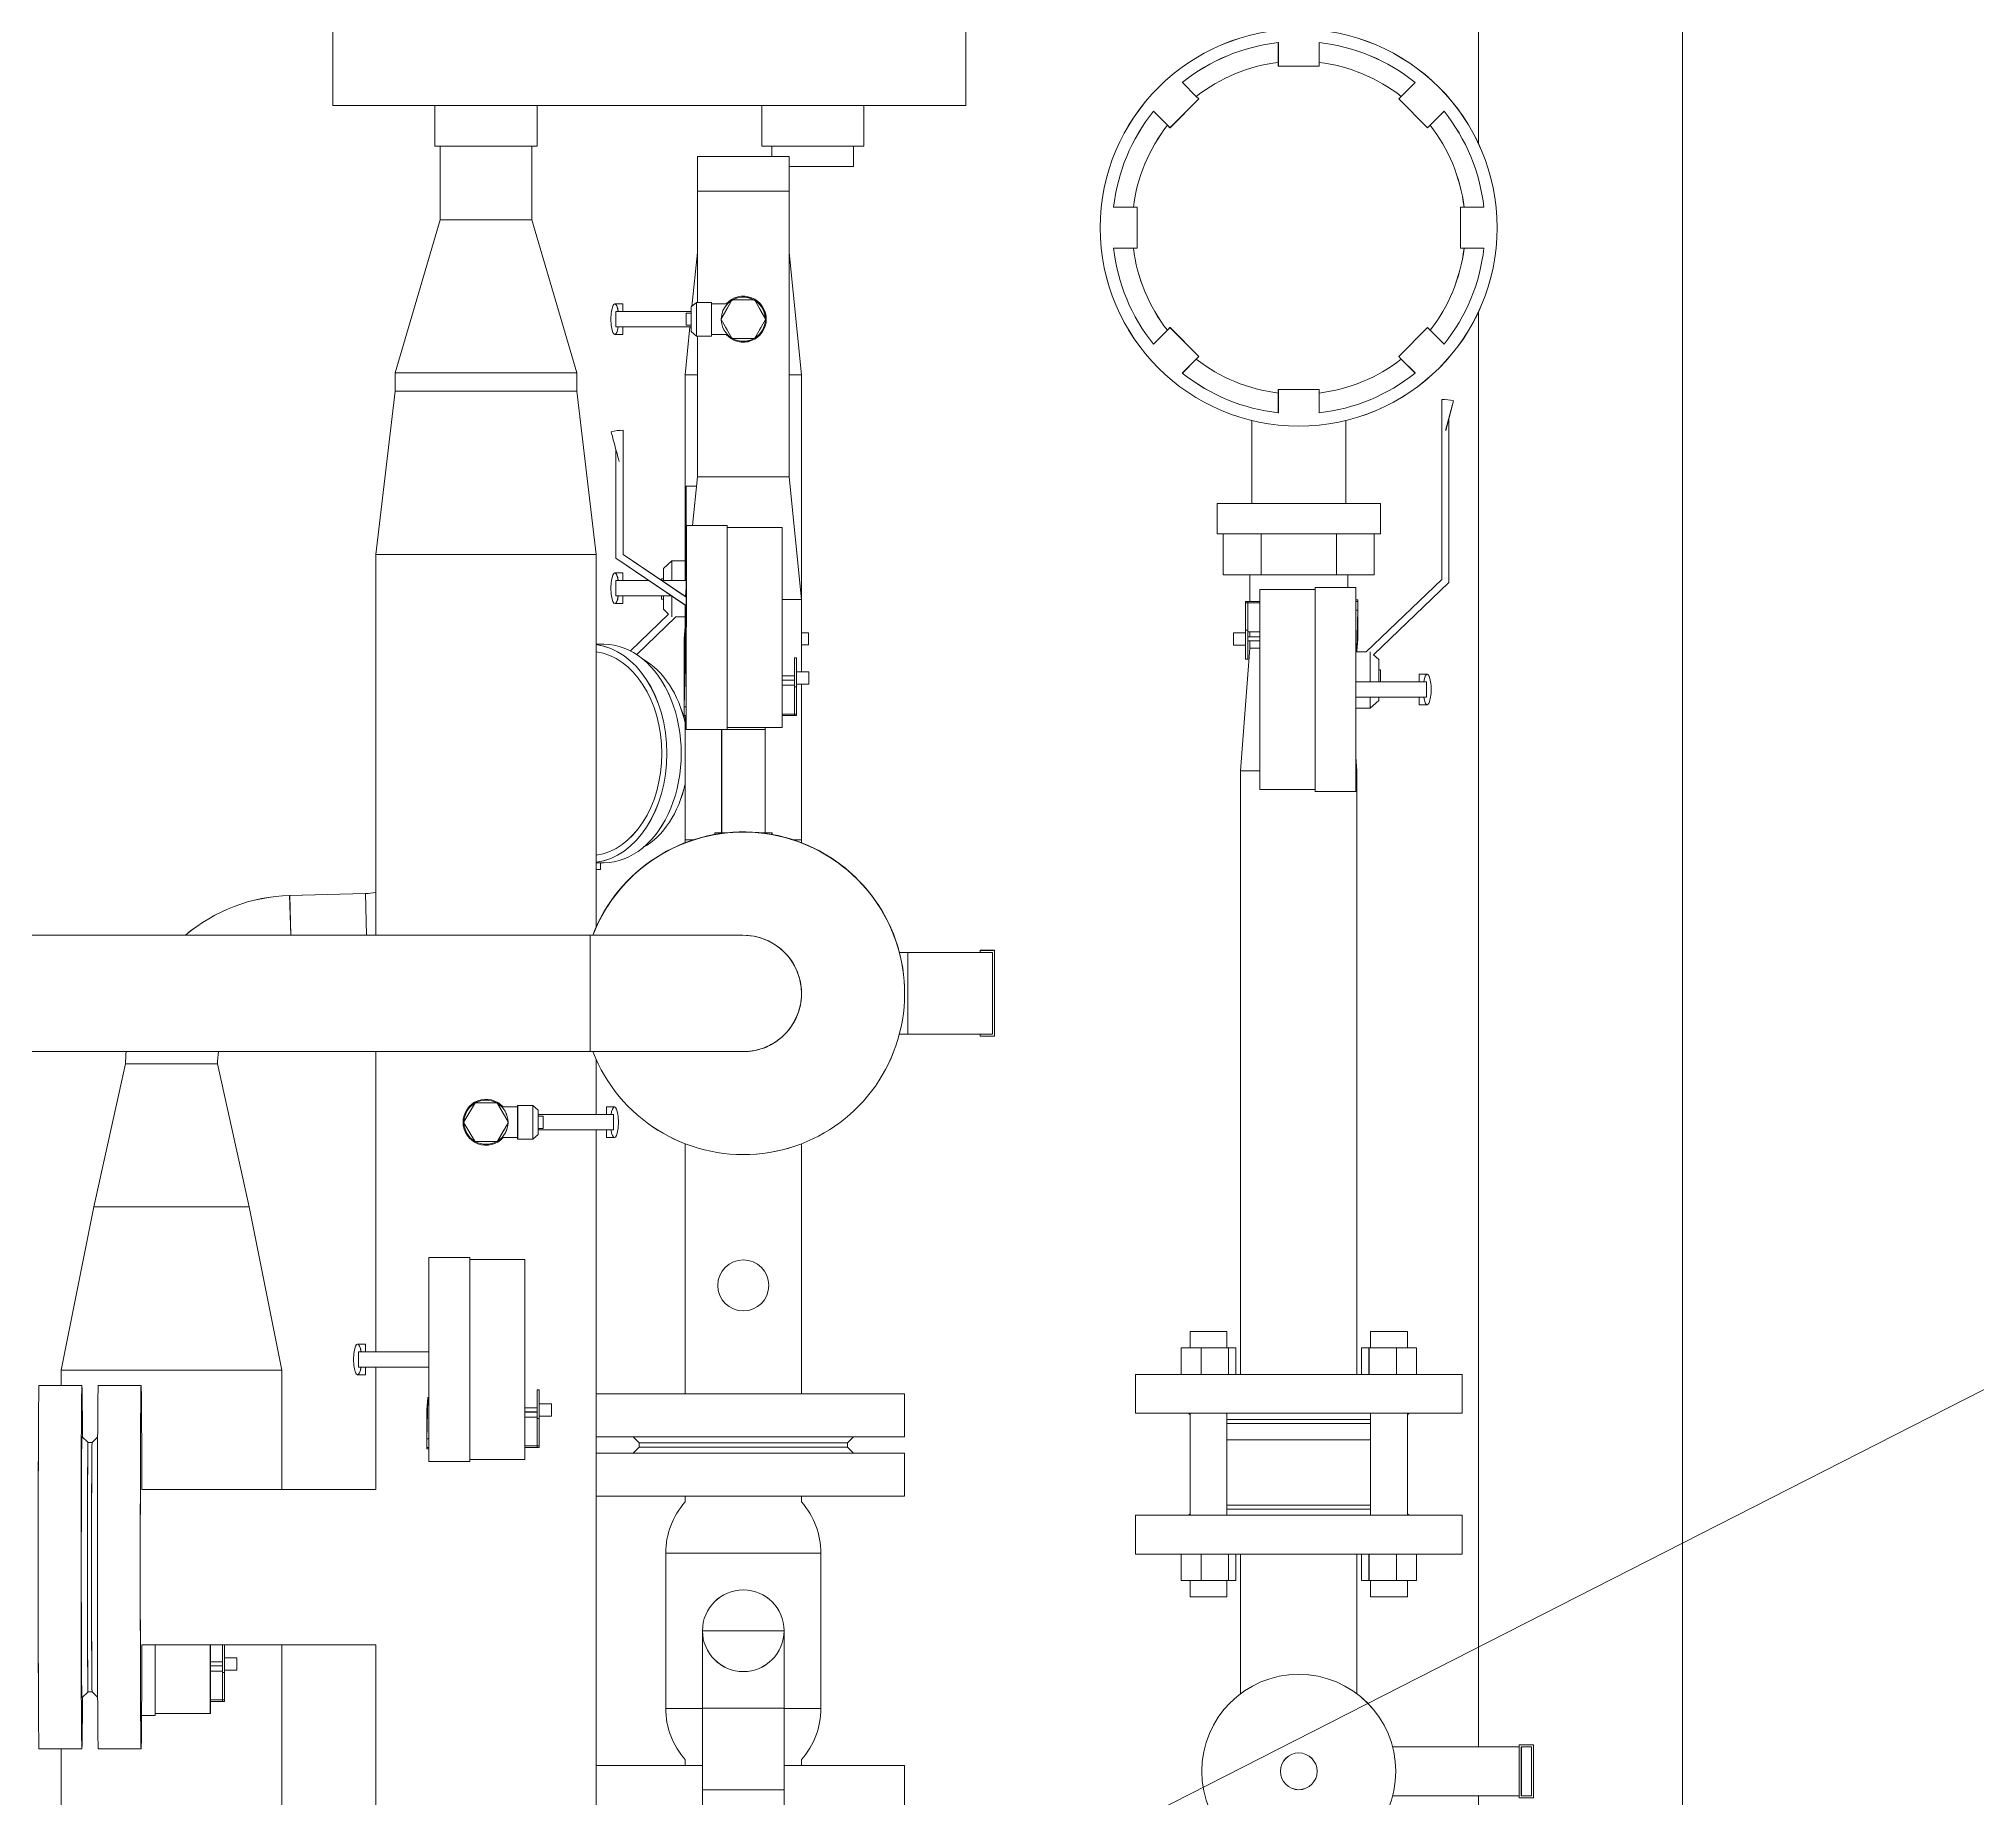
# Model space of a CAD drawing. Header units: millimetres. Extents: x -8689834 to 9419935, y 0 to 233063.
# Drawn here: x -419584 to -418635, y 226404 to 227266 of the extents above; entities that cross this region are included whole.
import ezdxf

# ---------------------------------------------------------------- set-up
doc = ezdxf.new("R2010")
doc.units = ezdxf.units.MM
doc.header["$MEASUREMENT"] = 0
doc.layers.get('0').update_dxf_attribs({"color": 250, "lineweight": 9})
doc.layers.add('25. ЗАЛИВКА ЗОН', color=7, linetype='Continuous', lineweight=0, transparency=0.2)
for name, color, linetype, lineweight in [('2D.ПроекцииПлан. Цвет-Ошибка', 5, 'ByLayer', 35), ('2D.ПроекцииПлан.0', 250, 'ByLayer', 35), ('2D.ПроекцииПлан.25. ЗАЛИВКА ЗОН', 7, 'ByLayer', 0), ('ViewportFrames', 5, 'Continuous', 0), ('Размеры координатных сеток', 7, 'Continuous', 0)]:
    doc.layers.add(name, color=color, linetype=linetype, lineweight=lineweight)
doc.styles.add('МОЭК-Проект', font='', dxfattribs={"oblique": 15})
doc.styles.get('МОЭК-Проект').set_extended_font_data('GOST_type_A')
doc.dimstyles.new('МОЭК', dxfattribs={"dimtxt": 2.5, "dimasz": 2.5, "dimexe": 1.5, "dimexo": 0.625, "dimgap": 1, "dimtad": 1, "dimdec": 0, "dimlfac": 50, "dimtxsty": 'МОЭК-Проект', "dimblk": 'OBLIQUE', "dimblk1": 'OBLIQUE', "dimblk2": 'OBLIQUE', "dimcen": 2.5, "dimdle": 1.5, "dimadec": 0, "dimazin": 2, "dimtfac": 0.75, "dimtdec": 4, "dimtmove": 1, "dimatfit": 3, "dimldrblk": 'NONE', "dimfxl": 1, "dimtfill": 1, "dimtolj": 1, "dimarcsym": 1})

# ---------------------------------------------------------------- blocks, each defined once
blk = doc.blocks.new('PROJECTION_BLOCK_{3bacdaa7-059f-457a-92e3-c8c1ffd092c7}')
at = {"layer": '2D.ПроекцииПлан. Цвет-Ошибка', "color": 0, "lineweight": -2}
for p, q in [((10.749, -1.169), (10.749, -0.976)), ((11.149, -1.169), (11.149, -0.976)), ((10.749, -1.169), (10.749, -1.205)), ((10.749, -1.205), (11.149, -1.205)), ((11.149, -1.205), (11.149, -1.169)), ((9.945, -1.502), (9.809, -1.365)), ((9.97, -1.527), (9.945, -1.502)), ((11.953, -1.502), (11.928, -1.527)), ((11.953, -1.502), (12.09, -1.365)), ((9.662, -1.785), (9.526, -1.648)), ((9.688, -1.81), (9.97, -1.527)), ((11.928, -1.527), (12.211, -1.81)), ((12.236, -1.785), (12.373, -1.648)), ((9.662, -1.785), (9.688, -1.81)), ((12.211, -1.81), (12.236, -1.785)), ((2.539, -1.99), (2.539, -2.71)), ((3.439, -1.99), (3.439, -2.71)), ((5.959, -2.09), (5.059, -2.09)), ((5.059, -2.09), (5.059, -3.03)), ((5.959, -2.09), (5.959, -2.43)), ((5.059, -3.52), (5.059, -2.43)), ((5.959, -5.23), (5.959, -2.43)), ((9.329, -2.589), (9.136, -2.589)), ((9.365, -2.589), (9.329, -2.589)), ((9.365, -2.989), (9.365, -2.589)), ((12.533, -2.589), (12.533, -2.989)), ((12.569, -2.589), (12.533, -2.589)), ((12.569, -2.589), (12.762, -2.589)), ((2.099, -4.21), (2.539, -2.71)), ((3.439, -2.71), (2.539, -2.71)), ((2.539, -2.71), (3.439, -2.71)), ((3.879, -4.21), (3.439, -2.71)), ((5.006, -3.559), (5.059, -3.03)), ((5.059, -3.03), (5.059, -3.03)), ((5.059, -3.03), (5.059, -3.03)), ((6.079, -4.23), (5.959, -3.03)), ((9.329, -2.989), (9.136, -2.989)), ((9.329, -2.989), (9.365, -2.989)), ((12.533, -2.989), (12.569, -2.989)), ((12.569, -2.989), (12.762, -2.989)), ((4.329, -3.535), (4.251, -3.535)), ((4.329, -3.61), (4.329, -3.535)), ((5.049, -3.52), (4.999, -3.565)), ((4.999, -3.805), (4.999, -3.565)), ((5.049, -3.52), (5.049, -3.685)), ((5.049, -3.85), (5.049, -3.52)), ((5.049, -3.52), (5.199, -3.52)), ((5.199, -3.52), (5.199, -3.685)), ((5.354, -3.535), (5.199, -3.535)), ((5.293, -3.681), (5.398, -3.5)), ((5.336, -3.608), (5.355, -3.574)), ((5.355, -3.574), (5.398, -3.5)), ((5.405, -3.496), (5.49, -3.496)), ((5.405, -3.496), (5.405, -3.496)), ((5.405, -3.496), (5.614, -3.496)), ((5.49, -3.496), (5.529, -3.496)), ((5.529, -3.496), (5.614, -3.496)), ((5.614, -3.496), (5.614, -3.496)), ((5.621, -3.5), (5.663, -3.574)), ((5.621, -3.5), (5.725, -3.681)), ((5.663, -3.574), (5.683, -3.608)), ((4.999, -3.61), (4.259, -3.61)), ((4.259, -3.76), (4.259, -3.61)), ((4.259, -3.61), (4.259, -3.61)), ((4.999, -3.76), (4.259, -3.76)), ((4.999, -3.61), (4.329, -3.61)), ((4.329, -3.61), (4.329, -3.61)), ((4.329, -3.835), (4.329, -3.76)), ((4.939, -4.23), (4.986, -3.76)), ((4.949, -3.745), (4.949, -3.625)), ((4.999, -3.625), (4.949, -3.625)), ((4.999, -3.745), (4.949, -3.745)), ((5.049, -3.685), (5.049, -3.85)), ((5.199, -3.685), (5.199, -3.85)), ((5.293, -3.681), (5.336, -3.608)), ((5.293, -3.681), (5.293, -3.681)), ((5.398, -3.87), (5.293, -3.689)), ((5.725, -3.689), (5.621, -3.87)), ((5.683, -3.608), (5.725, -3.681)), ((5.725, -3.681), (5.725, -3.681)), ((9.662, -3.793), (9.526, -3.929)), ((9.688, -3.767), (9.662, -3.793)), ((9.97, -4.05), (9.688, -3.767)), ((12.211, -3.767), (11.928, -4.05)), ((12.236, -3.793), (12.211, -3.767)), ((12.236, -3.793), (12.373, -3.929)), ((4.329, -3.835), (4.251, -3.835)), ((5.049, -3.85), (4.999, -3.805)), ((5.049, -3.85), (5.199, -3.85)), ((5.059, -5.23), (5.059, -3.85)), ((5.354, -3.835), (5.199, -3.835)), ((5.614, -3.874), (5.405, -3.874)), ((9.945, -4.075), (9.809, -4.212)), ((9.945, -4.075), (9.97, -4.05)), ((11.928, -4.05), (11.953, -4.075)), ((11.953, -4.075), (12.09, -4.212)), ((2.099, -4.21), (3.879, -4.21)), ((3.879, -4.21), (2.099, -4.21)), ((2.099, -4.21), (2.099, -4.39)), ((2.539, -4.21), (2.539, -4.21)), ((2.764, -4.21), (2.764, -4.21)), ((3.214, -4.21), (3.214, -4.21)), ((3.439, -4.21), (3.439, -4.21)), ((3.879, -4.21), (3.879, -4.39)), ((5.059, -4.23), (4.939, -4.23)), ((4.939, -4.23), (5.059, -4.23)), ((4.939, -4.23), (4.939, -6.246)), ((6.079, -4.23), (5.959, -4.23)), ((5.959, -4.23), (6.079, -4.23)), ((6.079, -4.23), (6.079, -6.43)), ((1.909, -5.99), (2.099, -4.39)), ((2.099, -4.39), (3.879, -4.39)), ((3.879, -4.39), (2.099, -4.39)), ((4.069, -5.99), (3.879, -4.39)), ((10.749, -4.373), (10.749, -4.408)), ((11.149, -4.373), (10.749, -4.373)), ((10.749, -4.408), (10.749, -4.602)), ((11.149, -4.408), (11.149, -4.373)), ((11.149, -4.408), (11.149, -4.602)), ((12.349, -4.47), (12.349, -4.75)), ((12.466, -4.486), (12.388, -4.775)), ((10.489, -4.677), (10.489, -5.489)), ((11.409, -4.677), (11.409, -5.489)), ((12.419, -6.263), (12.419, -4.659)), ((4.332, -5.053), (4.332, -4.773)), ((12.349, -6.234), (12.349, -4.75)), ((4.261, -6.027), (4.262, -4.962)), ((4.331, -5.99), (4.332, -5.053)), ((5.059, -5.23), (5.012, -5.705)), ((5.959, -5.23), (6.079, -6.43)), ((4.949, -6.33), (4.949, -5.321)), ((5.05, -5.321), (4.949, -5.321)), ((11.749, -5.489), (10.149, -5.489)), ((10.149, -5.789), (10.149, -5.489)), ((11.749, -5.789), (11.749, -5.489)), ((4.95, -7.705), (4.951, -5.705)), ((5.351, -5.705), (4.951, -5.705)), ((5.35, -7.705), (5.351, -5.705)), ((5.891, -5.725), (5.351, -5.725)), ((5.89, -7.685), (5.891, -5.725)), ((11.749, -5.789), (10.149, -5.789)), ((10.21, -5.789), (10.21, -6.189)), ((10.58, -5.789), (10.58, -6.189)), ((11.319, -5.789), (11.319, -6.189)), ((11.688, -5.789), (11.688, -6.189)), ((4.069, -5.99), (1.909, -5.99)), ((1.909, -5.99), (4.069, -5.99)), ((1.909, -5.99), (1.909, -9.719)), ((2.539, -5.99), (2.539, -5.99)), ((2.544, -5.99), (2.544, -5.99)), ((3.434, -5.99), (3.434, -5.99)), ((3.439, -5.99), (3.439, -5.99)), ((4.069, -5.99), (4.069, -9.637)), ((4.951, -6.493), (4.261, -6.027)), ((4.951, -6.408), (4.331, -5.99)), ((4.951, -6.408), (4.331, -5.99)), ((4.809, -6.052), (4.726, -6.127)), ((4.809, -6.052), (4.809, -6.246)), ((4.809, -6.246), (4.809, -6.052)), ((4.809, -6.052), (4.939, -6.052)), ((4.329, -6.171), (4.251, -6.171)), ((4.584, -6.246), (4.259, -6.246)), ((4.259, -6.396), (4.259, -6.246)), ((4.329, -6.246), (4.329, -6.171)), ((4.709, -6.245), (4.709, -6.227)), ((4.726, -6.227), (4.709, -6.227)), ((4.949, -6.246), (4.71, -6.246)), ((4.726, -6.246), (4.726, -6.127)), ((10.58, -6.189), (10.21, -6.189)), ((10.469, -6.189), (10.469, -6.449)), ((11.319, -6.189), (10.58, -6.189)), ((11.688, -6.189), (11.319, -6.189)), ((11.429, -6.189), (11.429, -6.312)), ((11.61, -6.945), (12.349, -6.234)), ((11.681, -6.974), (12.419, -6.263)), ((4.807, -6.396), (4.259, -6.396)), ((4.329, -6.471), (4.329, -6.396)), ((4.709, -6.427), (4.709, -6.396)), ((4.726, -6.427), (4.709, -6.427)), ((4.726, -6.527), (4.726, -6.396)), ((4.809, -6.397), (4.809, -6.602)), ((4.809, -6.602), (4.809, -6.397)), ((4.943, -6.396), (4.932, -6.396)), ((4.939, -6.396), (4.939, -6.4)), ((4.951, -6.311), (4.942, -6.402)), ((6.079, -7.14), (6.079, -6.43)), ((10.429, -6.449), (10.429, -6.463)), ((10.429, -6.449), (10.569, -6.449)), ((10.449, -6.449), (10.429, -6.449)), ((10.429, -6.449), (10.429, -6.732)), ((10.449, -6.449), (10.449, -6.732)), ((10.569, -6.332), (10.569, -8.292)), ((10.569, -6.332), (11.109, -6.332)), ((11.109, -6.312), (11.109, -8.312)), ((11.109, -6.312), (11.509, -6.312)), ((11.509, -6.312), (11.509, -8.312)), ((11.509, -6.435), (11.529, -6.435)), ((11.529, -6.435), (11.509, -6.435)), ((11.509, -6.449), (11.529, -6.449)), ((11.529, -6.435), (11.529, -6.449)), ((11.529, -6.435), (11.529, -6.534)), ((4.329, -6.471), (4.251, -6.471)), ((4.777, -6.574), (4.403, -6.934)), ((4.848, -6.602), (4.466, -6.971)), ((4.777, -6.574), (4.726, -6.527)), ((4.848, -6.602), (4.939, -6.602)), ((4.939, -7.097), (4.939, -6.485)), ((4.939, -6.485), (4.939, -6.695)), ((10.429, -6.463), (10.569, -6.463)), ((11.509, -6.534), (11.529, -6.534)), ((11.529, -6.534), (11.509, -6.534)), ((11.519, -6.923), (11.529, -6.534)), ((11.529, -6.534), (11.529, -6.817)), ((11.529, -6.817), (11.529, -6.534)), ((4.939, -6.695), (4.929, -6.816)), ((4.939, -6.709), (4.929, -7.098)), ((4.929, -7.098), (4.929, -6.816)), ((4.929, -6.816), (4.929, -7.098)), ((4.939, -6.709), (4.939, -6.695)), ((4.939, -6.695), (4.939, -6.695)), ((4.939, -6.709), (4.939, -6.709)), ((6.079, -6.756), (6.149, -6.756)), ((6.149, -6.756), (6.149, -6.858)), ((10.309, -6.774), (10.309, -6.757)), ((10.429, -6.757), (10.309, -6.757)), ((10.309, -6.877), (10.309, -6.774)), ((10.429, -6.732), (10.429, -7.015)), ((10.449, -6.732), (10.429, -6.732)), ((10.449, -7.015), (10.449, -6.732)), ((10.449, -6.746), (10.569, -6.746)), ((10.449, -6.797), (10.569, -6.797)), ((10.469, -6.746), (10.469, -6.797)), ((11.519, -6.937), (11.529, -6.817)), ((4.144, -6.869), (4.069, -6.869)), ((6.031, -7.002), (6.011, -7.002)), ((6.011, -7.002), (6.011, -7.285)), ((6.031, -7.285), (6.031, -7.002)), ((6.079, -6.876), (6.149, -6.876)), ((6.149, -6.858), (6.149, -6.876)), ((10.429, -6.877), (10.309, -6.877)), ((10.379, -8.109), (10.469, -6.909)), ((10.429, -7.015), (10.449, -7.015)), ((10.449, -6.837), (10.569, -6.837)), ((10.469, -6.837), (10.469, -6.909)), ((10.469, -6.909), (10.569, -6.909)), ((10.469, -6.909), (10.569, -6.909)), ((11.509, -6.923), (11.519, -6.923)), ((11.519, -6.937), (11.509, -6.937)), ((11.61, -6.945), (11.509, -6.945)), ((11.519, -6.923), (11.519, -6.937)), ((11.649, -7.237), (11.649, -6.945)), ((11.649, -6.945), (11.649, -7.237)), ((11.681, -6.974), (11.732, -7.02)), ((11.732, -7.02), (11.732, -7.237)), ((4.939, -7.098), (4.929, -7.098)), ((4.929, -7.098), (4.939, -7.098)), ((4.929, -7.197), (4.929, -7.098)), ((4.929, -7.197), (4.929, -7.183)), ((4.932, -7.183), (4.929, -7.183)), ((4.931, -7.197), (4.929, -7.197)), ((4.929, -7.197), (4.931, -7.197)), ((4.941, -7.093), (4.93, -7.482)), ((4.93, -7.482), (4.931, -7.199)), ((4.931, -7.199), (4.93, -7.482)), ((4.941, -7.079), (4.931, -7.199)), ((4.941, -7.093), (4.941, -7.079)), ((4.941, -7.079), (4.951, -7.079)), ((4.951, -7.093), (4.941, -7.093)), ((6.011, -7.18), (5.891, -7.18)), ((6.031, -7.14), (6.151, -7.14)), ((6.151, -7.14), (6.151, -7.242)), ((11.732, -7.12), (11.749, -7.12)), ((11.749, -7.12), (11.749, -7.237)), ((12.129, -7.162), (12.129, -7.237)), ((12.129, -7.162), (12.207, -7.162)), ((6.011, -7.22), (5.891, -7.22)), ((6.011, -7.27), (5.891, -7.27)), ((6.01, -7.567), (6.011, -7.285)), ((6.011, -7.285), (6.031, -7.285)), ((6.03, -7.567), (6.031, -7.285)), ((6.031, -7.26), (6.151, -7.26)), ((6.079, -8.784), (6.079, -7.26)), ((6.151, -7.242), (6.151, -7.26)), ((11.509, -7.237), (12.199, -7.237)), ((11.509, -7.387), (12.199, -7.387)), ((11.649, -7.495), (11.649, -7.387)), ((11.649, -7.387), (11.649, -7.495)), ((11.732, -7.387), (11.732, -7.42)), ((12.129, -7.387), (12.129, -7.462)), ((12.199, -7.237), (12.199, -7.387)), ((4.95, -7.482), (4.93, -7.482)), ((4.93, -7.482), (4.95, -7.482)), ((4.93, -7.581), (4.93, -7.482)), ((4.93, -7.581), (4.93, -7.567)), ((4.95, -7.567), (4.93, -7.567)), ((4.95, -7.581), (4.93, -7.581)), ((4.93, -7.581), (4.95, -7.581)), ((4.939, -8.784), (4.939, -7.581)), ((4.939, -7.581), (4.939, -7.641)), ((6.03, -7.553), (5.89, -7.553)), ((6.03, -7.567), (5.89, -7.567)), ((6.01, -7.567), (6.03, -7.567)), ((6.03, -7.567), (6.03, -7.553)), ((11.649, -7.495), (11.509, -7.495)), ((11.649, -7.495), (11.732, -7.42)), ((12.129, -7.462), (12.207, -7.462)), ((5.35, -7.705), (4.95, -7.705)), ((5.297, -7.705), (5.297, -8.715)), ((5.89, -7.685), (5.35, -7.685)), ((5.723, -7.685), (5.723, -7.703)), ((5.723, -7.703), (5.723, -8.715)), ((10.379, -8.109), (10.569, -8.109)), ((10.379, -8.109), (10.569, -8.109)), ((10.379, -14.022), (10.379, -8.109)), ((11.519, -8.109), (11.509, -7.975)), ((11.509, -8.109), (11.519, -8.109)), ((11.509, -8.109), (11.519, -8.109)), ((11.519, -14.022), (11.519, -8.109)), ((4.939, -8.238), (4.939, -8.813)), ((10.569, -8.292), (11.109, -8.292)), ((11.109, -8.312), (11.509, -8.312)), ((5.23, -8.732), (5.23, -8.715)), ((5.79, -8.732), (5.79, -8.715)), ((4.939, -8.784), (4.939, -8.813)), ((6.079, -8.784), (6.079, -8.813)), ((4.144, -9.009), (4.069, -9.009)), ((4.109, -9.077), (4.109, -9.009)), ((1.809, -9.311), (1.066, -9.33)), ((1.076, -9.719), (1.066, -9.33)), ((1.066, -9.33), (1.076, -9.719)), ((1.819, -9.719), (1.809, -9.311)), ((1.809, -9.311), (1.819, -9.719)), ((-2.492, -9.717), (4.01, -9.72)), ((5.502, -9.72), (5.503, -9.72)), ((7.829, -9.867), (7.829, -9.868)), ((7.829, -9.867), (7.969, -9.867)), ((7.829, -9.868), (7.829, -9.888)), ((7.829, -9.868), (7.969, -9.868)), ((7.969, -9.867), (7.969, -9.868)), ((7.969, -9.868), (7.969, -10.708)), ((7.038, -9.888), (7.849, -9.888)), ((7.038, -9.889), (7.119, -9.889)), ((7.038, -9.889), (7.119, -9.889)), ((7.119, -9.889), (7.119, -9.888)), ((7.119, -9.888), (7.949, -9.888)), ((7.119, -9.889), (7.119, -10.689)), ((7.949, -9.888), (7.949, -10.688)), ((7.119, -10.689), (7.038, -10.689)), ((7.038, -10.689), (7.119, -10.689)), ((7.119, -10.688), (7.949, -10.688)), ((7.829, -10.688), (7.829, -10.708)), ((7.829, -10.708), (7.969, -10.708)), ((-2.492, -10.857), (4.009, -10.86)), ((-0.851, -12.38), (-0.541, -10.98)), ((-0.541, -10.98), (0.359, -10.98)), ((-0.541, -10.98), (0.359, -10.98)), ((0.669, -12.38), (0.359, -10.98)), ((1.909, -10.859), (1.909, -13.8)), ((4.069, -10.939), (4.069, -11.477)), ((2.773, -11.548), (2.878, -11.367)), ((2.885, -11.363), (3.094, -11.363)), ((3.101, -11.367), (3.205, -11.548)), ((3.299, -11.552), (3.299, -11.387)), ((3.449, -11.387), (3.299, -11.387)), ((3.449, -11.552), (3.449, -11.387)), ((3.449, -11.387), (3.449, -11.717)), ((3.449, -11.387), (3.499, -11.432)), ((2.878, -11.737), (2.773, -11.556)), ((3.205, -11.556), (3.101, -11.737)), ((3.145, -11.402), (3.299, -11.402)), ((3.299, -11.717), (3.299, -11.552)), ((3.449, -11.717), (3.449, -11.552)), ((3.499, -11.432), (3.499, -11.672)), ((3.499, -11.477), (4.239, -11.477)), ((3.499, -11.492), (3.549, -11.492)), ((3.549, -11.492), (3.549, -11.612)), ((4.169, -11.402), (4.169, -11.477)), ((4.169, -11.402), (4.247, -11.402)), ((4.239, -11.477), (4.239, -11.627)), ((3.094, -11.741), (2.885, -11.741)), ((3.145, -11.702), (3.299, -11.702)), ((3.449, -11.717), (3.299, -11.717)), ((3.449, -11.717), (3.499, -11.672)), ((3.499, -11.612), (3.549, -11.612)), ((3.499, -11.627), (4.239, -11.627)), ((4.069, -11.627), (4.069, -18.67)), ((4.169, -11.627), (4.169, -11.702)), ((4.169, -11.702), (4.247, -11.702)), ((4.939, -11.762), (4.939, -14.213)), ((6.079, -11.762), (6.079, -14.213)), ((-1.171, -13.98), (-0.851, -12.38)), ((-0.851, -12.38), (0.669, -12.38)), ((-0.851, -12.38), (0.669, -12.38)), ((0.989, -13.98), (0.669, -12.38)), ((2.429, -14.875), (2.429, -12.875)), ((2.829, -12.875), (2.429, -12.875)), ((2.829, -14.875), (2.829, -12.875)), ((3.369, -12.895), (2.829, -12.895)), ((3.369, -14.855), (3.369, -12.895)), ((9.885, -13.602), (10.245, -13.602)), ((9.885, -13.762), (9.885, -13.602)), ((10.245, -13.762), (10.245, -13.602)), ((11.653, -13.602), (12.013, -13.602)), ((11.653, -13.762), (11.653, -13.602)), ((12.013, -13.762), (12.013, -13.602)), ((1.809, -13.725), (1.731, -13.725)), ((2.429, -13.8), (1.739, -13.8)), ((1.739, -13.95), (1.739, -13.8)), ((1.809, -13.8), (1.809, -13.725)), ((9.994, -13.762), (9.798, -13.762)), ((9.798, -14.022), (9.798, -13.762)), ((10.261, -13.762), (9.994, -13.762)), ((9.994, -14.022), (9.994, -13.762)), ((10.261, -14.022), (10.261, -13.762)), ((10.333, -13.762), (10.261, -13.762)), ((10.333, -13.762), (10.333, -14.022)), ((11.565, -14.022), (11.565, -13.762)), ((11.637, -13.762), (11.565, -13.762)), ((11.905, -13.762), (11.637, -13.762)), ((11.637, -14.022), (11.637, -13.762)), ((12.101, -13.762), (11.905, -13.762)), ((11.905, -14.022), (11.905, -13.762)), ((12.101, -14.022), (12.101, -13.762)), ((0.989, -13.98), (-1.171, -13.98)), ((-1.171, -13.98), (0.989, -13.98)), ((-1.171, -13.98), (-1.171, -14.13)), ((-0.471, -13.98), (-0.471, -13.98)), ((0.289, -13.98), (0.289, -13.98)), ((0.989, -13.98), (0.989, -15.15)), ((1.809, -14.025), (1.731, -14.025)), ((2.429, -13.95), (1.739, -13.95)), ((1.809, -14.025), (1.809, -13.95)), ((1.909, -13.95), (1.909, -15.15)), ((12.08, -14.022), (9.349, -14.022)), ((9.349, -14.022), (9.349, -14.402)), ((12.549, -14.022), (12.08, -14.022)), ((12.549, -14.022), (12.549, -14.402)), ((-0.969, -14.13), (-1.389, -14.13)), ((-0.389, -14.13), (-0.809, -14.13)), ((3.509, -14.172), (3.489, -14.172)), ((3.489, -14.172), (3.489, -14.454)), ((3.509, -14.454), (3.509, -14.172)), ((7.089, -14.213), (4.069, -14.213)), ((7.089, -14.213), (7.089, -14.633)), ((2.419, -14.249), (2.409, -14.37)), ((2.419, -14.263), (2.409, -14.652)), ((2.409, -14.652), (2.409, -14.37)), ((2.409, -14.37), (2.409, -14.652)), ((2.419, -14.263), (2.419, -14.249)), ((2.419, -14.249), (2.429, -14.249)), ((2.429, -14.263), (2.419, -14.263)), ((3.489, -14.35), (3.369, -14.35)), ((3.489, -14.39), (3.369, -14.39)), ((3.509, -14.31), (3.629, -14.31)), ((3.629, -14.31), (3.629, -14.412)), ((3.629, -14.412), (3.629, -14.43)), ((12.08, -14.402), (9.349, -14.402)), ((9.869, -14.402), (9.885, -14.419)), ((9.885, -15.402), (9.885, -14.402)), ((10.245, -15.402), (10.245, -14.402)), ((11.653, -15.402), (11.653, -14.402)), ((12.013, -15.402), (12.013, -14.402)), ((12.029, -14.402), (12.013, -14.419)), ((12.549, -14.402), (12.08, -14.402)), ((3.489, -14.44), (3.369, -14.44)), ((3.489, -14.454), (3.509, -14.454)), ((3.489, -14.737), (3.489, -14.454)), ((3.509, -14.43), (3.629, -14.43)), ((3.509, -14.737), (3.509, -14.454)), ((11.653, -14.462), (10.245, -14.462)), ((11.653, -14.462), (10.245, -14.462)), ((11.653, -14.502), (10.245, -14.502)), ((-0.909, -14.69), (-0.969, -14.63)), ((-0.869, -14.69), (-0.909, -14.69)), ((-0.869, -14.69), (-0.815, -14.636)), ((2.429, -14.652), (2.409, -14.652)), ((2.409, -14.652), (2.429, -14.652)), ((2.409, -14.751), (2.409, -14.652)), ((2.409, -14.751), (2.409, -14.737)), ((2.429, -14.737), (2.409, -14.737)), ((2.429, -14.751), (2.409, -14.751)), ((2.409, -14.751), (2.429, -14.751)), ((3.509, -14.723), (3.369, -14.723)), ((3.509, -14.737), (3.369, -14.737)), ((3.489, -14.737), (3.509, -14.737)), ((3.509, -14.737), (3.509, -14.723)), ((7.089, -14.633), (4.069, -14.633)), ((7.089, -14.793), (4.069, -14.793)), ((4.429, -14.633), (4.489, -14.693)), ((4.429, -14.793), (4.489, -14.733)), ((6.529, -14.693), (4.489, -14.693)), ((6.529, -14.693), (4.489, -14.693)), ((4.489, -14.693), (4.489, -14.733)), ((4.489, -14.733), (6.529, -14.733)), ((6.529, -14.733), (4.489, -14.733)), ((6.589, -14.633), (6.529, -14.693)), ((6.529, -14.693), (6.529, -14.733)), ((6.589, -14.793), (6.529, -14.733)), ((7.089, -14.793), (7.089, -15.213)), ((10.245, -14.662), (10.949, -14.662)), ((10.949, -14.662), (11.653, -14.662)), ((2.829, -14.875), (2.429, -14.875)), ((3.369, -14.855), (2.829, -14.855)), ((-0.382, -15.15), (1.909, -15.15)), ((7.089, -15.213), (4.069, -15.213)), ((4.939, -15.213), (4.939, -15.27)), ((6.079, -15.213), (6.079, -15.27)), ((10.245, -15.302), (11.653, -15.302)), ((10.245, -15.342), (11.653, -15.342)), ((10.245, -15.342), (11.653, -15.342)), ((9.349, -15.402), (12.549, -15.402)), ((9.349, -15.782), (9.349, -15.402)), ((9.869, -15.402), (9.885, -15.386)), ((12.029, -15.402), (12.013, -15.386)), ((12.549, -15.782), (12.549, -15.402)), ((4.749, -15.773), (5.509, -15.773)), ((6.269, -15.773), (4.749, -15.773)), ((4.749, -15.773), (4.749, -17.293)), ((5.509, -15.773), (6.269, -15.773)), ((6.269, -15.773), (6.269, -17.293)), ((9.349, -15.782), (12.549, -15.782)), ((9.798, -15.782), (9.798, -16.042)), ((9.994, -16.042), (9.994, -15.782)), ((10.261, -15.782), (10.261, -16.042)), ((10.333, -15.782), (10.333, -16.042)), ((10.379, -17.15), (10.379, -15.782)), ((11.519, -17.15), (11.519, -15.782)), ((11.565, -15.782), (11.565, -16.042)), ((11.637, -15.782), (11.637, -16.042)), ((11.905, -15.782), (11.905, -16.042)), ((12.101, -16.042), (12.101, -15.782)), ((9.798, -16.042), (9.994, -16.042)), ((9.885, -16.202), (9.885, -16.042)), ((9.994, -16.042), (10.261, -16.042)), ((10.245, -16.202), (10.245, -16.042)), ((10.261, -16.042), (10.333, -16.042)), ((11.565, -16.042), (11.637, -16.042)), ((11.637, -16.042), (11.905, -16.042)), ((11.653, -16.202), (11.653, -16.042)), ((11.905, -16.042), (12.101, -16.042)), ((12.013, -16.202), (12.013, -16.042)), ((9.885, -16.202), (10.245, -16.202)), ((11.653, -16.202), (12.013, -16.202)), ((-0.382, -16.67), (1.909, -16.67)), ((-0.251, -17.363), (-0.251, -16.67)), ((0.289, -17.343), (0.289, -16.67)), ((0.409, -16.67), (0.409, -16.943)), ((0.429, -16.943), (0.429, -16.67)), ((0.989, -16.67), (0.989, -20.255)), ((1.909, -16.67), (1.909, -18.67)), ((5.909, -16.533), (5.109, -16.533)), ((5.109, -16.533), (5.109, -17.29)), ((5.909, -16.533), (5.909, -17.29)), ((0.409, -16.838), (0.289, -16.838)), ((0.409, -16.878), (0.289, -16.878)), ((0.429, -16.798), (0.549, -16.798)), ((0.549, -16.798), (0.549, -16.9)), ((0.409, -16.929), (0.289, -16.929)), ((0.409, -16.943), (0.429, -16.943)), ((0.409, -17.226), (0.409, -16.943)), ((0.429, -16.918), (0.549, -16.918)), ((0.429, -17.226), (0.429, -16.943)), ((0.549, -16.9), (0.549, -16.918)), ((-0.909, -17.13), (-0.969, -17.19)), ((-0.869, -17.13), (-0.909, -17.13)), ((-0.869, -17.13), (-0.815, -17.184)), ((0.429, -17.211), (0.289, -17.211)), ((0.429, -17.226), (0.289, -17.226)), ((0.409, -17.226), (0.429, -17.226)), ((0.429, -17.226), (0.429, -17.211)), ((-0.251, -17.363), (-0.385, -17.363)), ((0.289, -17.343), (-0.251, -17.343)), ((5.109, -17.293), (4.749, -17.293)), ((5.109, -17.293), (4.749, -17.293)), ((5.909, -17.29), (5.109, -17.29)), ((5.109, -17.29), (5.109, -18.09)), ((5.909, -17.29), (5.909, -18.09)), ((6.269, -17.293), (5.909, -17.293)), ((6.269, -17.293), (5.909, -17.293)), ((13.109, -17.65), (13.109, -18.17)), ((13.109, -17.65), (13.249, -17.65)), ((13.249, -17.65), (13.249, -18.17)), ((-0.969, -17.69), (-1.389, -17.69)), ((-1.171, -17.69), (-1.171, -20.282)), ((-0.389, -17.69), (-0.809, -17.69)), ((4.939, -17.796), (4.939, -17.853)), ((6.079, -17.796), (6.079, -17.853)), ((11.868, -17.67), (13.109, -17.67)), ((13.229, -17.67), (13.129, -17.67)), ((13.129, -17.67), (13.129, -18.15)), ((13.229, -18.15), (13.229, -17.67)), ((4.069, -17.853), (5.109, -17.853)), ((5.909, -17.853), (7.089, -17.853)), ((7.089, -18.273), (7.089, -17.853)), ((5.109, -18.09), (5.109, -18.633)), ((5.909, -18.09), (5.109, -18.09)), ((5.909, -18.09), (5.909, -18.633)), ((11.868, -18.15), (13.109, -18.15)), ((13.109, -18.17), (13.249, -18.17)), ((13.129, -18.15), (13.229, -18.15))]:
    blk.add_line(p, q, dxfattribs=at)
for centre, radius in [((10.949, -2.789), 1.944), ((5.509, -13.15), 0.25), ((5.509, -16.533), 0.4), ((10.949, -17.91), 0.95), ((10.949, -17.91), 0.18)]:
    blk.add_circle(centre, radius, dxfattribs=at)
for centre, radius, start, end in [((10.949, -2.789), 1.824, 96.2951, 128.7049), ((10.949, -2.789), 1.824, 51.2951, 83.7049), ((10.949, -2.789), 1.632, 97.0392, 127.9608), ((10.949, -2.789), 1.632, 52.0392, 82.9608), ((10.949, -2.789), 1.824, 141.2951, 173.7049), ((10.949, -2.789), 1.824, 6.2951, 38.7049), ((10.949, -2.789), 1.632, 142.0392, 172.9608), ((10.949, -2.789), 1.632, 7.0392, 37.9608), ((10.949, -2.789), 1.824, 186.2951, 218.7049), ((10.949, -2.789), 1.632, 187.0392, 217.9608), ((10.949, -2.789), 1.632, 322.0392, 352.9608), ((10.949, -2.789), 1.824, 321.2951, 353.7049), ((10.949, -2.789), 1.632, 232.0392, 262.9608), ((10.949, -2.789), 1.632, 277.0392, 307.9608), ((10.949, -2.789), 1.824, 231.2951, 263.7049), ((10.949, -2.789), 1.824, 276.2951, 308.7049), ((1.789, -8.561), 0.75, 271.5006, 279.2069), ((2.989, -11.552), 0.225, 41.8103, 180), ((2.989, -11.552), 0.216, 121.045, 178.955), ((2.989, -11.552), 0.216, 118.955, 121.045), ((2.989, -11.552), 0.216, 61.045, 118.955), ((2.989, -11.552), 0.19, 84.119, 95.881), ((2.989, -11.552), 0.216, 58.955, 61.045), ((2.989, -11.552), 0.216, 1.045, 58.955), ((2.989, -11.552), 0.225, 180, 318.1897), ((2.989, -11.552), 0.216, 178.955, 181.045), ((2.989, -11.552), 0.216, 181.045, 238.955), ((2.989, -11.552), 0.19, 144.119, 155.881), ((2.989, -11.552), 0.216, 301.045, 358.955), ((2.989, -11.552), 0.19, 24.119, 35.881), ((2.989, -11.552), 0.216, 358.955, 1.045), ((2.989, -11.552), 0.19, 204.119, 215.881), ((2.989, -11.552), 0.216, 238.955, 241.045), ((2.989, -11.552), 0.216, 241.045, 298.955), ((2.989, -11.552), 0.19, 264.119, 275.881), ((2.989, -11.552), 0.216, 298.955, 301.045), ((2.989, -11.552), 0.19, 324.119, 335.881), ((5.509, -15.773), 0.76, 0, 41.4096), ((5.509, -17.293), 0.76, 180, 221.4096)]:
    blk.add_arc(centre, radius, start, end, dxfattribs=at)
at = {"layer": '2D.ПроекцииПлан. Цвет-Ошибка', "color": 0, "lineweight": -2, "extrusion": (0, 0, -1)}
for centre, radius, start, end in [((-12.349, -4.92), 0.45, 90, 105), ((-4.109, -8.627), 0.45, 270, 275.0997), ((-1.109, -10.98), 1.65, 49.8539, 88.4994), ((-1.109, -10.98), 1.65, 0, 4.2229), ((-1.109, -10.98), 0.75, 0, 9.2946), ((-5.509, -15.773), 0.76, 0, 41.4096), ((-5.509, -17.293), 0.76, 180, 221.4096)]:
    blk.add_arc(centre, radius, start, end, dxfattribs=at)
at = {"layer": '2D.ПроекцииПлан. Цвет-Ошибка', "color": 0, "lineweight": -2}
for centre, major_axis, ratio, start_param, end_param in [((5.509, -2.43), (-0.45, 0), 0.000078, -1.570796, 0), ((5.509, -2.43), (-0.45, 0), 0.000078, 0, 3.141593), ((5.509, -2.43), (-0.45, 0), 0.000078, 3.141593, 4.712389), ((4.251, -3.685), (0, 0.15), 0.258819, 0, 3.141593), ((4.251, -3.685), (0, 0.15), 0.258819, -1.047124, 0), ((5.509, -3.685), (0.216, 0), 1, 0, 3.14147), ((5.509, -3.685), (-0.19, 0), 1, -0.626242, -0.420956), ((5.509, -3.685), (0.225, 0), 1, 0, 2.411883), ((5.509, -3.685), (0.216, 0), 1, 0, 2.373963), ((5.509, -3.685), (-0.216, 0), 1, -1.065436, -1.028959), ((5.509, -3.685), (-0.19, 0), 1, -1.673439, -1.468153), ((5.509, -3.685), (-0.216, 0), 1, -2.112633, -2.076157), ((5.509, -3.685), (0.19, 0), 1, 0.420956, 0.626242), ((4.251, -3.685), (0, 0.15), 0.258819, 3.141593, 4.188113), ((5.509, -3.685), (-0.216, 0), 1, -0.018238, 0.018238), ((5.509, -3.685), (-0.216, 0), 1, 0.018351, 1.028846), ((5.509, -3.685), (-0.19, 0), 1, 0.421451, 0.625747), ((5.509, -3.685), (-0.225, 0), 1, 0.729746, 3.141593), ((5.509, -3.685), (0.216, 0), 1, -1.028846, -0.018351), ((5.509, -3.685), (0.19, 0), 1, -0.625747, -0.421451), ((5.509, -3.685), (0.216, 0), 1, -0.018238, 0.018238), ((5.509, -3.685), (0.216, 0), 1, -2.112633, -2.076157), ((5.509, -3.685), (0.216, 0), 1, -2.07593, -1.065662), ((5.509, -3.685), (0.19, 0), 1, -1.672447, -1.469146), ((5.509, -3.685), (0.216, 0), 1, -1.065436, -1.028959), ((4.332, -5.223), (-0.45, 0), 1, -1.570796, -1.308997), ((5.509, -5.23), (-0.45, 0), 0.000078, 0, 3.141593), ((5.509, -5.23), (-0.45, 0), 0.000078, -0.028318, -0.000008), ((5.509, -5.23), (-0.45, 0), 0.000078, -0.000008, 3.141601), ((5.509, -5.23), (-0.45, 0), 0.000078, -3.141585, -3.113274), ((4.251, -6.321), (0, 0.15), 0.258819, 0, 3.141593), ((4.251, -6.321), (0, 0.15), 0.258819, -1.047198, 0), ((4.251, -6.321), (0, 0.15), 0.258819, -3.141593, -2.094395), ((5.509, -6.43), (-0.57, 0), 0.000078, 2.304811, 3.141593), ((5.509, -6.43), (-0.57, 0), 0.000078, 2.304811, 3.141601), ((5.509, -6.43), (-0.57, 0), 0.000078, 3.141593, 3.143882), ((4.003, -7.939), (0, -1.07), 0.707107, 0.087525, 3.054067), ((4.144, -7.939), (0, -1.07), 0.707107, 0, 3.141593), ((4.272, -7.939), (0, -0.99), 0.707107, 1.877164, 2.760976), ((12.207, -7.312), (0, -0.15), 0.258819, -3.141593, -2.094395), ((12.207, -7.312), (0, -0.15), 0.258819, 0, 3.141593), ((12.207, -7.312), (0, -0.15), 0.258819, -1.047198, 0), ((4.272, -7.939), (0, -0.99), 0.707107, 0.380616, 1.26443), ((5.509, -10.287), (1.58, -0.001), 1, 0.255816, 2.774812), ((5.509, -10.287), (1.58, -0.001), 1, 0.255662, 2.774972), ((5.51, -8.715), (0.28, 0), 0.000407, 2.435209, 3.141593), ((5.51, -8.715), (0.28, 0), 0.000407, 3.141593, 4.112837), ((5.51, -8.715), (0.28, 0), 0.000407, -0.971244, 0), ((5.51, -8.715), (0.28, 0), 0.000407, 0, 0.706383), ((5.509, -8.784), (-0.57, 0), 0.000078, 0, 0.543507), ((5.509, -8.784), (-0.57, 0), 0.000078, 2.598075, 3.141593), ((4.009, -10.29), (0, -0.57), 0.000161, 0, 3.141593), ((5.509, -10.29), (-0.57, 0), 1, 3.141593, 4.72677), ((4.247, -11.552), (0, -0.15), 0.258819, -3.141593, -2.094395), ((4.247, -11.552), (0, -0.15), 0.258819, 0, 3.141593), ((4.247, -11.552), (0, -0.15), 0.258819, -1.047198, 0), ((1.731, -13.875), (0, 0.15), 0.258819, 0, 3.141593), ((1.731, -13.875), (0, 0.15), 0.258819, -1.047198, 0), ((1.731, -13.875), (0, 0.15), 0.258819, -3.141593, -2.094395), ((-0.969, -15.91), (0, -1.28), 0.004467, 3.137126, 4.712389), ((-0.909, -15.91), (0, -1.22), 0.004467, 3.137126, 4.712389), ((-0.969, -15.91), (0, -1.28), 0.004467, -1.570796, 0.004467), ((-0.909, -15.91), (0, -1.22), 0.004467, -1.570796, 0.004467)]:
    blk.add_ellipse(centre, major_axis=major_axis, ratio=ratio, start_param=start_param, end_param=end_param, dxfattribs=at)
at = {"layer": '2D.ПроекцииПлан. Цвет-Ошибка', "color": 0, "lineweight": -2, "extrusion": (0, 0, -1)}
for centre, major_axis, ratio, start_param, end_param in [((4.254, -4.934), (0.039, -0.145), 0.000105, -0.000393, 3.141199), ((4.003, -7.939), (0, -1), 0.707107, -3.047923, -1.570796), ((5.51, -7.703), (-0.213, 0), 0.000407, -1.570796, -0.720958), ((5.51, -7.703), (0.213, 0), 0.000407, 0, 2.420635), ((5.51, -7.703), (-0.213, 0), 0.000407, 3.141593, 4.712389), ((4.003, -7.939), (0, -1), 0.707107, -1.570796, -0.093669), ((5.509, -10.289), (1.58, -0.001), 1, -2.773967, -1.570796), ((5.509, -10.289), (-1.58, 0.001), 1, 0.785398, 5.912806), ((5.51, -8.715), (0.213, 0), 0.000407, 2.404004, 3.141593), ((5.509, -10.289), (1.58, -0.001), 1, -1.570796, 0.000075), ((5.51, -8.715), (0.213, 0), 0.000407, 0, 0.737588), ((5.509, -8.784), (-0.57, 0), 0.000078, -0.543507, 0), ((5.509, -8.784), (-0.57, 0), 0.000078, -3.141592, -2.598075), ((5.509, -10.289), (-1.58, 0.001), 1, 0.367786, 0.785398), ((4.009, -10.29), (0, 0.57), 0.000161, 0, 3.141593), ((5.509, -10.29), (-0.57, 0), 1, 1.556416, 4.712389), ((-1.389, -15.91), (0, -1.78), 0.004467, 0, 3.141593), ((-0.969, -15.91), (0, -1.78), 0.004467, 0, 3.141593), ((-0.969, -15.91), (0, -1.78), 0.004467, -3.141593, -2.368838), ((-0.809, -15.91), (0, -1.78), 0.004467, 0, 3.141593), ((-0.389, -15.91), (0, -1.78), 0.004467, 0, 3.141593), ((-0.389, -15.91), (0, -1.78), 0.004467, 3.141593, 4.271254), ((-0.909, -15.91), (0, -1.22), 0.004467, 0, 3.141593), ((-0.869, -15.91), (0, -1.22), 0.004467, 0.004467, 3.137126), ((-0.869, -15.91), (0, -1.22), 0.004467, 0, 3.141593), ((-0.389, -15.91), (0, -1.78), 0.004467, -1.129661, -0.785398), ((-0.969, -15.91), (0, -1.78), 0.004467, -0.772755, 0), ((-0.389, -15.91), (0, -1.78), 0.004467, -0.785398, 0)]:
    blk.add_ellipse(centre, major_axis=major_axis, ratio=ratio, start_param=start_param, end_param=end_param, dxfattribs=at)
at = {"layer": '2D.ПроекцииПлан. Цвет-Ошибка', "color": 0, "lineweight": -2}
for points, knots in [([(5.502, -9.72), (5.502, -9.72), (5.502, -9.72), (5.494, -9.72), (5.49, -9.72), (5.467, -9.72), (5.451, -9.72), (5.411, -9.72), (5.388, -9.72), (5.333, -9.72), (5.303, -9.72), (5.234, -9.72), (5.197, -9.72), (5.116, -9.72), (5.073, -9.72), (4.998, -9.72), (4.969, -9.72), (4.92, -9.72), (4.9, -9.72), (4.829, -9.72), (4.776, -9.72), (4.665, -9.72), (4.608, -9.72), (4.491, -9.72), (4.431, -9.72), (4.309, -9.72), (4.247, -9.72), (4.146, -9.72), (4.108, -9.72), (4.058, -9.72), (4.046, -9.72), (4.035, -9.72), (4.035, -9.72), (4.035, -9.72), (4.035, -9.72), (4.034, -9.72), (4.034, -9.72), (4.026, -9.72), (4.018, -9.72), (4.01, -9.72)], [0, 0, 0, 0, 0.075578, 0.075578, 0.904347, 0.904347, 1.824851, 1.824851, 2.747226, 2.747226, 3.670414, 3.670414, 4.59406, 4.59406, 5.518325, 5.518325, 6.082534, 6.082534, 6.442618, 6.442618, 7.36693, 7.36693, 8.291254, 8.291254, 9.215587, 9.215587, 10.139926, 10.139926, 10.707716, 10.707716, 10.875028, 10.875028, 10.875474, 10.875474, 10.877828, 10.877828, 10.878273, 10.878273, 11, 11, 11, 11]), ([(4.009, -10.86), (4.018, -10.86), (4.027, -10.86), (4.047, -10.86), (4.058, -10.86), (4.112, -10.86), (4.155, -10.86), (4.26, -10.86), (4.321, -10.86), (4.443, -10.86), (4.503, -10.86), (4.62, -10.86), (4.677, -10.86), (4.787, -10.86), (4.84, -10.86), (4.907, -10.86), (4.924, -10.86), (4.972, -10.86), (5.005, -10.86), (5.082, -10.86), (5.125, -10.86), (5.205, -10.86), (5.242, -10.86), (5.31, -10.86), (5.34, -10.86), (5.394, -10.86), (5.417, -10.86), (5.456, -10.86), (5.471, -10.86), (5.494, -10.86), (5.501, -10.86), (5.509, -10.86), (5.51, -10.86), (5.512, -10.86), (5.512, -10.86), (5.513, -10.86), (5.514, -10.86), (5.516, -10.86), (5.516, -10.86), (5.517, -10.86), (5.517, -10.86), (5.518, -10.86), (5.519, -10.86), (5.52, -10.86), (5.521, -10.86), (5.522, -10.86), (5.523, -10.86), (5.524, -10.86), (5.525, -10.86), (5.527, -10.86), (5.528, -10.86), (5.532, -10.86), (5.535, -10.859), (5.54, -10.859), (5.542, -10.859), (5.548, -10.859), (5.55, -10.859), (5.558, -10.858), (5.563, -10.857), (5.573, -10.856), (5.577, -10.856), (5.591, -10.854), (5.601, -10.853), (5.628, -10.848), (5.646, -10.844), (5.687, -10.832), (5.71, -10.824), (5.754, -10.805), (5.775, -10.795), (5.816, -10.771), (5.836, -10.757), (5.874, -10.728), (5.892, -10.713), (5.926, -10.679), (5.942, -10.661), (5.972, -10.624), (5.985, -10.604), (6.01, -10.563), (6.021, -10.542), (6.04, -10.498), (6.048, -10.476), (6.062, -10.43), (6.068, -10.407), (6.073, -10.371), (6.075, -10.359), (6.077, -10.336), (6.078, -10.326), (6.079, -10.307), (6.079, -10.299), (6.079, -10.29)], [0, 0, 0, 0, 0.325638, 0.325638, 0.727336, 0.727336, 2.285663, 2.285663, 4.568248, 4.568248, 6.851476, 6.851476, 9.13472, 9.13472, 11.41799, 11.41799, 12.148076, 12.148076, 13.701293, 13.701293, 15.984642, 15.984642, 18.268058, 18.268058, 20.550299, 20.550299, 22.831505, 22.831505, 25.110414, 25.110414, 27.089886, 27.089886, 27.597974, 27.597974, 27.696671, 27.696671, 27.963779, 27.963779, 28.030556, 28.030556, 28.097333, 28.097333, 28.164109, 28.164109, 28.230886, 28.230886, 28.282714, 28.282714, 28.334542, 28.334542, 28.393642, 28.393642, 28.4959, 28.4959, 28.598158, 28.598158, 28.693189, 28.693189, 28.883252, 28.883252, 29.053353, 29.053353, 29.393554, 29.393554, 30.073957, 30.073957, 30.937701, 30.937701, 31.802791, 31.802791, 32.668083, 32.668083, 33.53418, 33.53418, 34.40023, 34.40023, 35.266313, 35.266313, 36.132549, 36.132549, 36.999243, 36.999243, 37.867242, 37.867242, 38.320675, 38.320675, 38.691564, 38.691564, 39, 39, 39, 39])]:
    blk.add_open_spline(points, degree=3, knots=knots, dxfattribs=at)
at = {"layer": '2D.ПроекцииПлан.25. ЗАЛИВКА ЗОН', "color": 0, "lineweight": -2}
for p, q in [((14.709, -25.954), (14.709, 7.957)), ((12.709, 6.92), (12.709, -1.963)), ((1.489, 0.41), (1.489, -1.59)), ((7.689, -1.59), (7.689, 0.41)), ((1.489, -1.59), (7.689, -1.59)), ((2.489, -1.59), (2.489, -1.99)), ((3.489, -1.59), (3.489, -1.99)), ((5.689, -1.59), (5.689, -1.99)), ((6.689, -1.59), (6.689, -1.99)), ((3.489, -1.99), (2.489, -1.99)), ((6.689, -1.99), (5.689, -1.99)), ((5.789, -1.99), (5.789, -2.09)), ((6.589, -2.19), (6.589, -1.99)), ((5.959, -2.19), (6.589, -2.19)), ((12.709, -3.614), (12.709, -17.67)), ((12.709, -18.15), (12.709, -24.96))]:
    blk.add_line(p, q, dxfattribs=at)
blk = doc.blocks.new('*U1750')
at = {"layer": '2D.ПроекцииПлан.0', "lineweight": 13}
blk.add_blockref('PROJECTION_BLOCK_{3bacdaa7-059f-457a-92e3-c8c1ffd092c7}', (-124.002, 283.94), dxfattribs=at)
blk = doc.blocks.new('_Oblique')
at = {"color": 0, "linetype": 'ByBlock', "lineweight": -2}
blk.add_line((-0.5, -0.5), (0.5, 0.5), dxfattribs=at)
blk = doc.blocks.new('*D1910')
at = {"layer": 'Размеры координатных сеток', "color": 0, "lineweight": -2, "ltscale": 100, "transparency": 16777216}
for p, q in [((-417750.76, 229894.65), (-424653.23, 229894.65)), ((-424651.73, 229896.15), (-424651.73, 215422.32)), ((-417753.89, 215423.82), (-424653.23, 215423.82))]:
    blk.add_line(p, q, dxfattribs=at)
at = {"layer": 'Размеры координатных сеток', "color": 0, "lineweight": -2, "ltscale": 100, "transparency": 16777216, "xscale": 2.5, "yscale": 2.5, "zscale": 2.5}
for p, rotation in [((-424651.73, 229894.65), 90), ((-424651.73, 215423.82), 270)]:
    blk.add_blockref('_Oblique', p, dxfattribs=dict(at, rotation=rotation))
at = {"layer": 'Размеры координатных сеток', "color": 0, "lineweight": 13, "ltscale": 100, "transparency": 16777216, "insert": (-424653.98, 222659.23), "char_height": 2.5, "attachment_point": 5, "rotation": 90, "style": 'МОЭК-Проект', "bg_fill": 3, "box_fill_scale": 1.25, "bg_fill_color": 256, "bg_fill_true_color": 13158600, "bg_fill_transparency": 0}
blk.add_mtext('\\A1;723542', dxfattribs=at)
blk = doc.blocks.new('_None')
blk = doc.blocks.new('*D1914')
at = {"layer": '25. ЗАЛИВКА ЗОН', "color": 0, "lineweight": -2, "transparency": 16777216}
for p, q in [((-419284.27, 227588.23), (-415839.25, 227588.23)), ((-415840.75, 227589.73), (-415840.75, 225940.73)), ((-418876.78, 225942.23), (-415839.25, 225942.23))]:
    blk.add_line(p, q, dxfattribs=at)
at = {"layer": '25. ЗАЛИВКА ЗОН', "color": 0, "lineweight": -2, "transparency": 16777216, "xscale": 2.5, "yscale": 2.5, "zscale": 2.5}
for p, rotation in [((-415840.75, 227588.23), 90), ((-415840.75, 225942.23), 270)]:
    blk.add_blockref('_Oblique', p, dxfattribs=dict(at, rotation=rotation))
at = {"layer": '25. ЗАЛИВКА ЗОН', "color": 0, "lineweight": 13, "transparency": 16777216, "insert": (-415843, 226765.23), "char_height": 2.5, "attachment_point": 5, "rotation": 90, "style": 'МОЭК-Проект', "bg_fill": 3, "box_fill_scale": 1.25, "bg_fill_color": 256, "bg_fill_true_color": 13158600, "bg_fill_transparency": 0}
blk.add_mtext('\\A1;82300', dxfattribs=at)
blk = doc.blocks.new('*U1903')
blk.add_line((-120.807, 262.401), (-49.954, 298.498))

msp = doc.modelspace()

# ---------------------------------------------------------------- block references
at = {"layer": 'ViewportFrames', "lineweight": 13, "ltscale": 100, "xscale": 50, "yscale": 50, "zscale": 50}
msp.add_blockref('*U1750', (-413314.257, 213115.736), dxfattribs=at)

# ---------------------------------------------------------------- next in the draw order: block references
at = {"layer": '2D.ПроекцииПлан.0', "lineweight": 13, "xscale": 50, "yscale": 50, "zscale": 50}
msp.add_blockref('PROJECTION_BLOCK_{3bacdaa7-059f-457a-92e3-c8c1ffd092c7}', (-419514.35, 227312.732), dxfattribs=at)

# ---------------------------------------------------------------- next in the draw order: dimensions: what is measured, and where the dimension line sits
at = {"layer": 'Размеры координатных сеток', "lineweight": 13, "ltscale": 100}
dim = msp.add_linear_dim(base=(-424651.725, 215423.815), p1=(-417750.138, 229894.646), p2=(-417753.262, 215423.815), angle=90, dimstyle='МОЭК', override={"dimscale": 1, "dimlfac": 50}, dxfattribs=at)
dim.commit()
dim.dimension.update_dxf_attribs({"geometry": '*D1910', "text_midpoint": (-424653.975, 222659.23)})

# ---------------------------------------------------------------- next in the draw order: dimensions: what is measured, and where the dimension line sits
at = {"layer": '25. ЗАЛИВКА ЗОН', "lineweight": 13}
dim = msp.add_linear_dim(base=(-415840.749, 225942.232), p1=(-419284.894, 227588.232), p2=(-418877.404, 225942.232), angle=90, dimstyle='МОЭК', override={"dimrnd": 10}, dxfattribs=at)
dim.commit()
dim.dimension.update_dxf_attribs({"geometry": '*D1914', "text_midpoint": (-415842.999, 226765.232)})

# ---------------------------------------------------------------- next in the draw order: block references
at = {"xscale": 50, "yscale": 50, "zscale": 50}
msp.add_blockref('*U1903', (-413314.257, 213115.736), dxfattribs=at)

doc.saveas('drawing.dxf')
